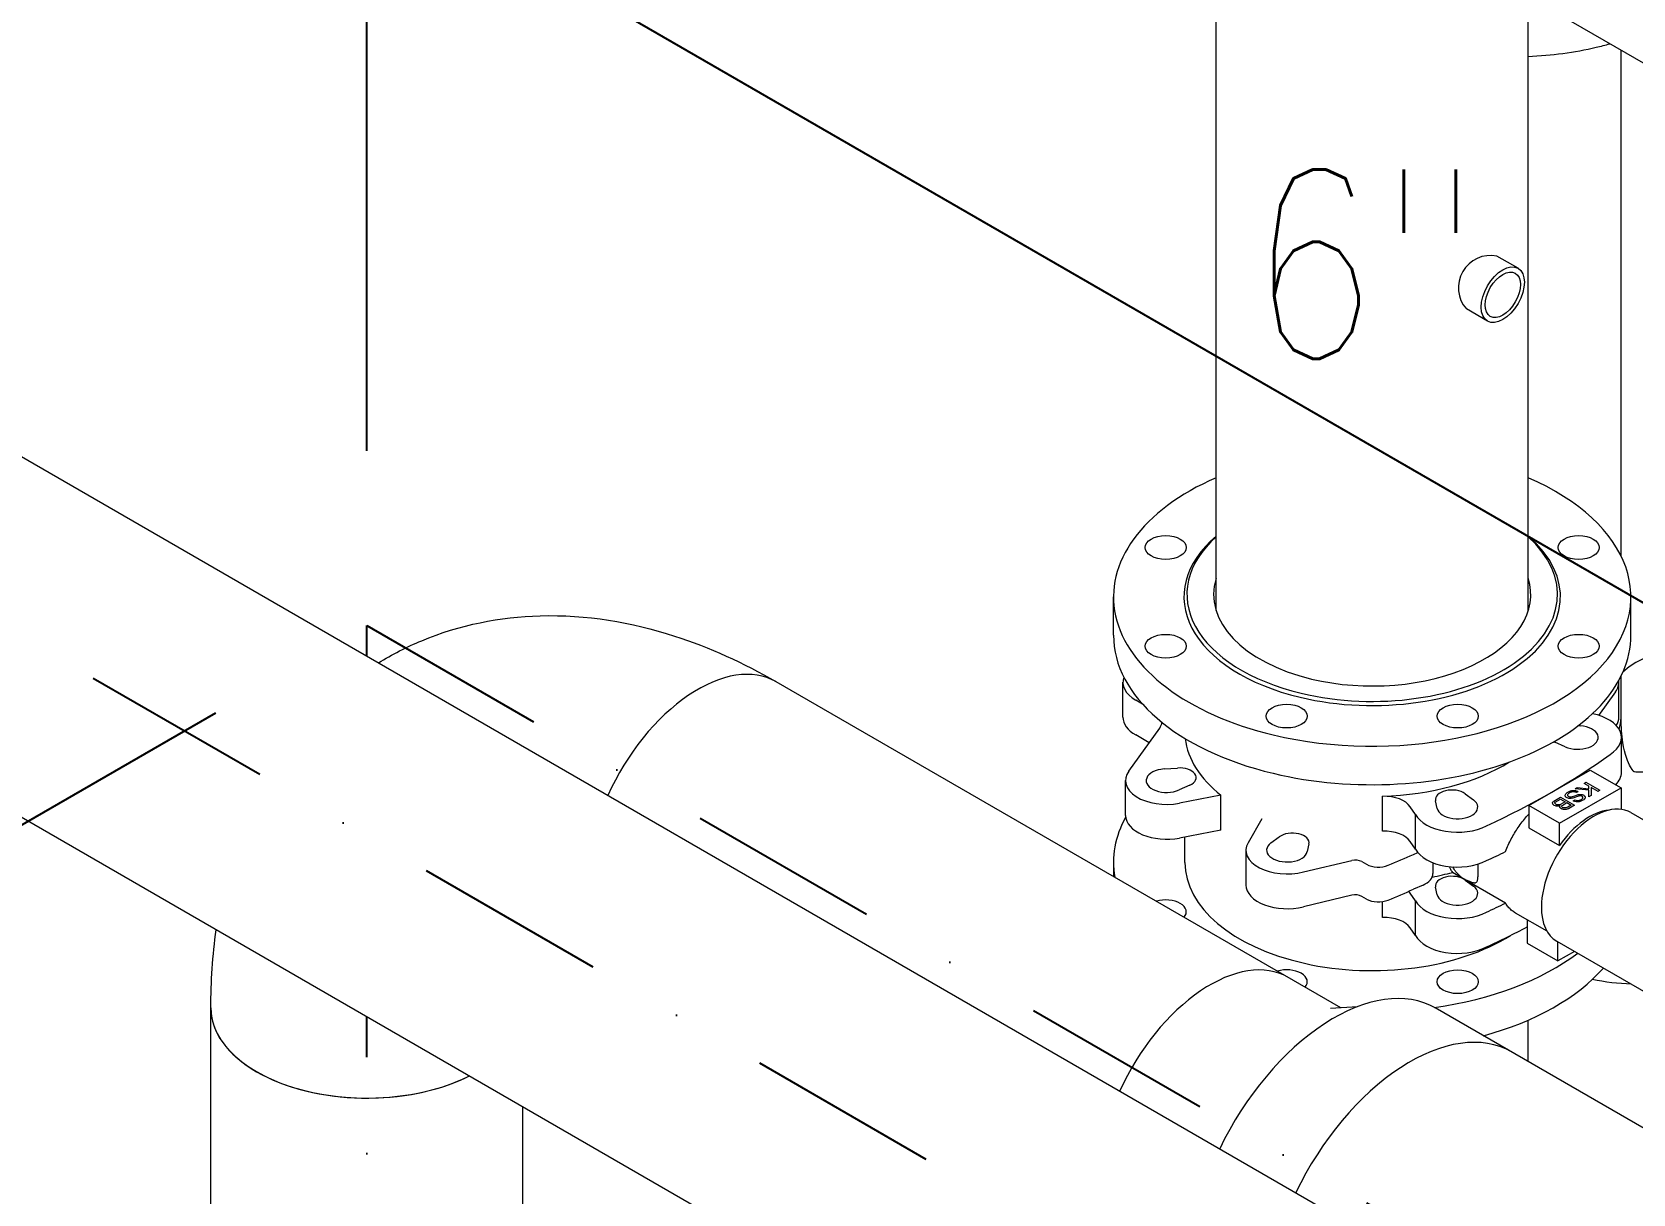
# Model space of a CAD drawing. Header units: millimetres. Extents: x -312439 to 477422, y -331570 to 212570.
# Drawn here: x 345386 to 346443, y 171800 to 172567 of the extents above; entities that cross this region are included whole.
import ezdxf

# ---------------------------------------------------------------- set-up
doc = ezdxf.new("R2010")
doc.units = ezdxf.units.MM
doc.linetypes.add('DASHDOT', pattern=[25.4, 12.7, -6.35, 0, -6.35])
doc.layers.add('ARCONDTEXTO', color=4, linetype='Continuous')
doc.styles.add('ROMAND', font='ROMAND.SHX')
doc.styles.add('ROMANS', font='romans.shx', dxfattribs={"height": 187.5})
doc.dimstyles.new('1-50 (MILIMETRO)', dxfattribs={"dimscale": 0, "dimtxt": 125, "dimasz": 125, "dimexe": 100, "dimexo": 100, "dimgap": 50, "dimtad": 0, "dimdec": 0, "dimzin": 0, "dimdsep": 46, "dimtxsty": 'ROMAND', "dimcen": -390, "dimclrd": 1, "dimclre": 1, "dimclrt": 3, "dimadec": 0, "dimazin": 0, "dimtfac": 1, "dimtdec": 0, "dimtix": 1, "dimtmove": 2, "dimatfit": 2, "dimfxl": 1, "dimtvp": 1, "dimtolj": 1, "dimtzin": 0, "dimarcsym": 0})

# ---------------------------------------------------------------- blocks, each defined once
blk = doc.blocks.new('*D92')
at = {"color": 1, "lineweight": -2, "transparency": 16777216}
for p, q in [((345607.1, 172290.6), (345607.1, 172792.4)), ((348612.8, 170941.5), (345715.4, 172614.4)), ((348721.1, 170492.8), (348721.1, 170994.5))]:
    blk.add_line(p, q, dxfattribs=at)
at = {"color": 1, "transparency": 16777216}
for points in [[(345725.8, 172632.4), (345705, 172596.3), (345607.1, 172676.9)], [(348623.3, 170959.6), (348602.4, 170923.5), (348721.1, 170879)]]:
    blk.add_solid(points, dxfattribs=at)
at = {"layer": 'Defpoints', "color": 0, "transparency": 16777216}
for p in [(345607.1, 172676.9), (345607.1, 172175.2), (348721.1, 170377.3)]:
    blk.add_point(p, dxfattribs=at)
at = {"color": 3, "transparency": 16777216, "insert": (347372.3, 171833.5), "char_height": 125, "attachment_point": 5, "rotation": 330, "style": 'ROMAND'}
blk.add_mtext('\\A1;3596', dxfattribs=at)
blk = doc.blocks.new('*D96')
at = {"color": 1, "lineweight": -2, "transparency": 16777216}
for p, q in [((340982.5, 172444.7), (340982.5, 172743.9)), ((347857.3, 168659.3), (341090.8, 172566)), ((347965.6, 168413.1), (347965.6, 168712.3))]:
    blk.add_line(p, q, dxfattribs=at)
at = {"color": 1, "transparency": 16777216}
for points in [[(341101.2, 172584), (341080.3, 172547.9), (340982.5, 172628.5)], [(347867.7, 168677.3), (347846.9, 168641.2), (347965.6, 168596.8)]]:
    blk.add_solid(points, dxfattribs=at)
at = {"layer": 'Defpoints', "color": 0, "transparency": 16777216}
for p in [(340982.5, 172628.5), (340982.5, 172329.3), (347965.6, 168297.6)]:
    blk.add_point(p, dxfattribs=at)
at = {"color": 3, "transparency": 16777216, "insert": (344536.5, 170720.9), "char_height": 125, "attachment_point": 5, "rotation": 330, "style": 'ROMAND'}
blk.add_mtext('\\A1;8063', dxfattribs=at)
blk = doc.blocks.new('*D26')
at = {"color": 1, "lineweight": -2, "transparency": 16777216}
for p, q in [((345507.1, 172117.4), (345151, 171911.8)), ((345251, 171844.6), (345251, 170794.2)), ((345507.1, 170817), (345151, 170611.4))]:
    blk.add_line(p, q, dxfattribs=at)
at = {"color": 1, "transparency": 16777216}
for points in [[(345230.2, 171844.6), (345271.9, 171844.6), (345251, 171969.6)], [(345230.2, 170794.2), (345271.9, 170794.2), (345251, 170669.2)]]:
    blk.add_solid(points, dxfattribs=at)
at = {"layer": 'Defpoints', "color": 0, "transparency": 16777216}
for p in [(345607.1, 172175.2), (345607.1, 170874.8), (345251, 170669.2)]:
    blk.add_point(p, dxfattribs=at)
at = {"color": 3, "transparency": 16777216, "insert": (345126, 171319.4), "char_height": 125, "attachment_point": 5, "rotation": 90, "style": 'ROMAND'}
blk.add_mtext('\\A1;1300', dxfattribs=at)
blk = doc.blocks.new('*D59')
at = {"color": 1, "lineweight": -2, "transparency": 16777216}
for p, q in [((346365.4, 173980), (346365.4, 174553.6)), ((346473.6, 174375.6), (349813.4, 172447.4)), ((349921.6, 171926.8), (349921.6, 172500.4))]:
    blk.add_line(p, q, dxfattribs=at)
at = {"color": 1, "transparency": 16777216}
for points in [[(346484.1, 174393.6), (346463.2, 174357.6), (346365.4, 174438.1)], [(349823.8, 172465.4), (349803, 172429.4), (349921.6, 172384.9)]]:
    blk.add_solid(points, dxfattribs=at)
at = {"layer": 'Defpoints', "color": 0, "transparency": 16777216}
for p in [(346365.4, 173864.5), (349921.6, 172384.9), (349921.6, 171811.3)]:
    blk.add_point(p, dxfattribs=at)
at = {"color": 3, "transparency": 16777216, "insert": (348206, 173519.8), "char_height": 125, "attachment_point": 5, "rotation": 330, "style": 'ROMAND'}
blk.add_mtext('\\A1;4106', dxfattribs=at)

msp = doc.modelspace()

# ---------------------------------------------------------------- linework, layer by layer
at = {"color": 5, "linetype": 'Continuous', "lineweight": 0, "extrusion": (4.44089e-16, 0.816497, 0.57735)}
for p, q in [((349969.926, 170514.467), (345822.552, 172908.954)), ((346167.97, 172185.074), (346167.97, 172709.528)), ((346374.094, 172185.074), (346374.094, 172590.521)), ((346435.388, 172221.117), (346435.388, 172555.134)), ((344984.877, 172514.235), (347569.913, 171021.764)), ((344881.815, 172335.726), (347466.851, 170843.255)), ((346100.18, 172168.776), (346100.18, 172194.176)), ((346441.884, 172168.776), (346441.884, 172194.176)), ((345877.296, 172138.187), (346249.997, 171923.008)), ((346106.418, 172114.747), (346106.418, 172137.747)), ((346433.923, 172114.747), (346433.923, 172137.747)), ((346435.388, 172114.3), (346435.388, 172141.834)), ((346119.334, 172123.395), (346114.863, 172125.977)), ((346431.683, 172131.517), (346420.556, 172115.926)), ((346110.381, 172079.034), (346130.746, 172107.573)), ((346123.789, 172097.823), (346114.863, 172102.977)), ((346407.099, 172109.121), (346408.464, 172109.023)), ((346398.526, 172095.172), (346391.547, 172098.316)), ((346435.649, 172078.3), (346435.649, 172101.3)), ((346133.6, 172080.523), (346142.387, 172081.149)), ((346108.141, 172049.804), (346108.141, 172072.804)), ((346374.48, 172056.357), (346415.075, 172079.795)), ((346411.012, 172071.036), (346412.177, 172071.709)), ((346414.119, 172069.243), (346411.012, 172071.036)), ((346412.177, 172071.709), (346421.411, 172066.427)), ((346415.075, 172079.795), (346435.373, 172068.076)), ((346150.517, 172069.816), (346143.538, 172066.672)), ((346171.136, 172063.155), (346143.739, 172057.94)), ((346171.136, 172040.155), (346171.136, 172063.155)), ((346277.86, 172039.467), (346277.86, 172062.467)), ((346332.45, 172064.196), (346337.896, 172060.167)), ((346390.904, 172059.327), (346395.478, 172061.968)), ((346392.242, 172058.904), (346395.306, 172060.673)), ((346394.778, 172044.638), (346435.373, 172068.076)), ((346395.306, 172060.673), (346398.499, 172058.879)), ((346395.478, 172061.968), (346404.712, 172056.687)), ((346398.477, 172063.158), (346398.585, 172063.619)), ((346398.499, 172062.672), (346398.477, 172063.158)), ((346398.671, 172062.373), (346398.499, 172062.672)), ((346398.585, 172063.619), (346398.822, 172064.03)), ((346398.995, 172061.987), (346398.671, 172062.373)), ((346398.822, 172064.03), (346399.038, 172064.304)), ((346399.318, 172061.726), (346398.995, 172061.987)), ((346399.038, 172064.304), (346399.318, 172064.566)), ((346399.318, 172064.566), (346399.836, 172064.989)), ((346399.75, 172061.477), (346399.318, 172061.726)), ((346400.483, 172061.227), (346399.75, 172061.477)), ((346399.836, 172064.989), (346400.613, 172065.438)), ((346400.095, 172063.495), (346400.052, 172063.37)), ((346400.052, 172063.37), (346400.052, 172063.071)), ((346400.052, 172063.071), (346400.181, 172062.797)), ((346400.225, 172063.769), (346400.095, 172063.495)), ((346400.181, 172062.797), (346400.44, 172062.498)), ((346400.44, 172064.043), (346400.225, 172063.769)), ((346400.742, 172064.317), (346400.44, 172064.043)), ((346400.44, 172062.498), (346400.893, 172062.261)), ((346400.958, 172061.103), (346400.483, 172061.227)), ((346400.613, 172065.438), (346401.066, 172065.674)), ((346401.131, 172064.591), (346400.742, 172064.317)), ((346400.893, 172062.261), (346401.303, 172062.124)), ((346401.713, 172061.041), (346400.958, 172061.103)), ((346401.066, 172065.674), (346401.541, 172065.874)), ((346401.346, 172064.715), (346401.131, 172064.591)), ((346401.303, 172062.124), (346401.735, 172062.075)), ((346401.864, 172064.964), (346401.346, 172064.715)), ((346401.541, 172065.874), (346402.015, 172066.048)), ((346402.512, 172061.053), (346401.713, 172061.041)), ((346401.735, 172062.075), (346402.209, 172062.099)), ((346402.555, 172065.213), (346401.864, 172064.964)), ((346402.015, 172066.048), (346402.468, 172066.185)), ((346402.209, 172062.099), (346402.749, 172062.187)), ((346402.468, 172066.185), (346402.943, 172066.285)), ((346403.267, 172061.215), (346402.512, 172061.053)), ((346403.202, 172065.388), (346402.555, 172065.213)), ((346402.749, 172062.187), (346403.375, 172062.349)), ((346402.943, 172066.285), (346403.439, 172066.347)), ((346403.849, 172065.438), (346403.202, 172065.388)), ((346403.504, 172061.277), (346403.267, 172061.215)), ((346403.375, 172062.349), (346404.949, 172062.884)), ((346403.439, 172066.347), (346404.108, 172066.359)), ((346407.215, 172062.523), (346403.504, 172061.277)), ((346404.54, 172065.413), (346403.849, 172065.438)), ((346403.849, 172059.484), (346404.971, 172060.131)), ((346404.108, 172066.359), (346404.842, 172066.335)), ((346405.057, 172065.313), (346404.54, 172065.413)), ((346404.842, 172066.335), (346405.359, 172066.235)), ((346404.949, 172062.884), (346407.085, 172063.594)), ((346404.971, 172067.499), (346406.352, 172068.296)), ((346414.205, 172066.552), (346404.971, 172067.499)), ((346404.971, 172060.131), (346405.446, 172059.907)), ((346405.532, 172065.139), (346405.057, 172065.313)), ((346405.359, 172066.235), (346405.834, 172066.11)), ((346405.446, 172059.907), (346405.92, 172059.783)), ((346406.05, 172064.939), (346405.532, 172065.139)), ((346405.834, 172066.11), (346406.309, 172065.936)), ((346405.92, 172059.783), (346406.654, 172059.708)), ((346407.129, 172065.562), (346406.05, 172064.939)), ((346406.309, 172065.936), (346406.74, 172065.737)), ((346406.352, 172068.296), (346414.119, 172067.499)), ((346406.74, 172065.737), (346407.129, 172065.562)), ((346406.999, 172059.708), (346407.56, 172059.783)), ((346407.085, 172063.594), (346407.344, 172063.644)), ((346407.495, 172062.61), (346407.215, 172062.523)), ((346407.344, 172063.644), (346407.841, 172063.731)), ((346408.056, 172062.735), (346407.495, 172062.61)), ((346407.56, 172059.783), (346408.035, 172059.907)), ((346407.841, 172063.731), (346408.337, 172063.769)), ((346408.035, 172059.907), (346408.509, 172060.082)), ((346408.337, 172062.772), (346408.056, 172062.735)), ((346408.337, 172063.769), (346408.596, 172063.769)), ((346408.984, 172062.722), (346408.337, 172062.772)), ((346408.509, 172060.082), (346409.157, 172060.405)), ((346408.596, 172063.769), (346409.286, 172063.694)), ((346409.588, 172062.498), (346408.984, 172062.722)), ((346409.157, 172060.405), (346409.502, 172060.654)), ((346409.286, 172063.694), (346409.718, 172063.594)), ((346409.502, 172060.654), (346409.912, 172061.066)), ((346410.084, 172061.987), (346409.588, 172062.498)), ((346409.718, 172063.594), (346410.365, 172063.345)), ((346410.71, 172060.206), (346409.718, 172059.633)), ((346409.912, 172061.066), (346410.063, 172061.352)), ((346410.063, 172061.352), (346410.127, 172061.663)), ((346410.127, 172061.663), (346410.084, 172061.987)), ((346410.365, 172063.345), (346410.753, 172063.121)), ((346410.861, 172060.343), (346410.71, 172060.206)), ((346410.753, 172063.121), (346411.12, 172062.859)), ((346411.141, 172060.63), (346410.861, 172060.343)), ((346411.12, 172062.859), (346411.379, 172062.585)), ((346411.271, 172060.779), (346411.141, 172060.63)), ((346411.487, 172061.053), (346411.271, 172060.779)), ((346411.379, 172062.585), (346411.551, 172062.311)), ((346411.616, 172061.327), (346411.487, 172061.053)), ((346411.551, 172062.311), (346411.659, 172062.025)), ((346411.702, 172061.626), (346411.616, 172061.327)), ((346411.659, 172062.025), (346411.702, 172061.626)), ((346414.119, 172067.499), (346414.119, 172069.243)), ((346414.205, 172062.217), (346414.205, 172066.552)), ((346415.672, 172063.114), (346414.205, 172062.217)), ((346420.246, 172065.755), (346415.629, 172068.371)), ((346415.629, 172068.371), (346415.672, 172063.114)), ((346421.411, 172066.427), (346420.246, 172065.755)), ((346435.373, 172068.076), (346435.373, 172053.846)), ((346299.706, 172050.556), (346296.105, 172055.554)), ((346299.706, 172027.556), (346299.706, 172050.556)), ((346313.904, 172054.429), (346312.82, 172059.502)), ((346374.48, 172056.357), (346374.48, 172041.641)), ((346394.778, 172044.638), (346374.48, 172056.357)), ((346390.128, 172058.331), (346390.257, 172058.655)), ((346390.128, 172057.982), (346390.128, 172058.331)), ((346390.171, 172057.858), (346390.128, 172057.982)), ((346390.257, 172057.559), (346390.171, 172057.858)), ((346390.257, 172058.655), (346390.473, 172058.929)), ((346390.386, 172057.235), (346390.257, 172057.559)), ((346390.602, 172056.961), (346390.386, 172057.235)), ((346390.473, 172058.929), (346390.732, 172059.178)), ((346391.293, 172056.462), (346390.602, 172056.961)), ((346390.732, 172059.178), (346390.904, 172059.327)), ((346392.069, 172056.114), (346391.293, 172056.462)), ((346391.681, 172058.032), (346391.724, 172058.356)), ((346391.767, 172057.733), (346391.681, 172058.032)), ((346391.724, 172058.356), (346391.94, 172058.63)), ((346392.026, 172057.434), (346391.767, 172057.733)), ((346391.94, 172058.63), (346392.242, 172058.904)), ((346392.371, 172057.185), (346392.026, 172057.434)), ((346392.544, 172055.989), (346392.069, 172056.114)), ((346392.803, 172056.936), (346392.371, 172057.185)), ((346393.019, 172055.914), (346392.544, 172055.989)), ((346393.277, 172056.811), (346392.803, 172056.936)), ((346393.493, 172055.889), (346393.019, 172055.914)), ((346393.666, 172056.736), (346393.277, 172056.811)), ((346394.529, 172055.989), (346393.493, 172055.889)), ((346394.097, 172056.736), (346393.666, 172056.736)), ((346394.529, 172056.786), (346394.097, 172056.736)), ((346394.96, 172056.936), (346394.529, 172056.786)), ((346395.09, 172056.114), (346394.529, 172055.989)), ((346394.874, 172055.64), (346395.003, 172055.964)), ((346394.917, 172055.366), (346394.874, 172055.64)), ((346395.003, 172055.067), (346394.917, 172055.366)), ((346395.435, 172057.11), (346394.96, 172056.936)), ((346395.003, 172055.964), (346395.09, 172056.114)), ((346395.219, 172054.793), (346395.003, 172055.067)), ((346395.478, 172054.544), (346395.219, 172054.793)), ((346398.499, 172058.879), (346395.435, 172057.11)), ((346396.039, 172054.22), (346395.478, 172054.544)), ((346396.471, 172054.021), (346396.039, 172054.22)), ((346396.298, 172055.964), (346396.341, 172056.188)), ((346396.298, 172055.665), (346396.298, 172055.964)), ((346396.471, 172055.366), (346396.298, 172055.665)), ((346396.341, 172056.188), (346396.557, 172056.462)), ((346396.816, 172055.117), (346396.471, 172055.366)), ((346396.945, 172053.896), (346396.471, 172054.021)), ((346396.557, 172056.462), (346396.902, 172056.712)), ((346397.247, 172054.918), (346396.816, 172055.117)), ((346396.902, 172056.712), (346399.534, 172058.281)), ((346397.463, 172053.797), (346396.945, 172053.896)), ((346397.722, 172054.793), (346397.247, 172054.918)), ((346397.981, 172053.747), (346397.463, 172053.797)), ((346398.671, 172054.793), (346397.722, 172054.793)), ((346398.542, 172053.772), (346397.981, 172053.747)), ((346398.628, 172053.772), (346398.542, 172053.772)), ((346399.189, 172053.847), (346398.628, 172053.772)), ((346399.189, 172054.893), (346398.671, 172054.793)), ((346399.62, 172055.042), (346399.189, 172054.893)), ((346399.707, 172053.946), (346399.189, 172053.847)), ((346399.534, 172058.281), (346402.425, 172056.612)), ((346400.095, 172055.217), (346399.62, 172055.042)), ((346400.138, 172054.096), (346399.707, 172053.946)), ((346400.311, 172055.341), (346400.095, 172055.217)), ((346400.57, 172054.295), (346400.138, 172054.096)), ((346402.425, 172056.612), (346400.311, 172055.341)), ((346404.712, 172056.687), (346400.57, 172054.295)), ((346404.065, 172059.359), (346403.849, 172059.484)), ((346404.453, 172059.185), (346404.065, 172059.359)), ((346404.885, 172059.035), (346404.453, 172059.185)), ((346405.661, 172058.836), (346404.885, 172059.035)), ((346406.33, 172058.774), (346405.661, 172058.836)), ((346406.783, 172058.786), (346406.33, 172058.774)), ((346406.654, 172059.708), (346406.999, 172059.708)), ((346407.431, 172058.861), (346406.783, 172058.786)), ((346407.668, 172058.898), (346407.431, 172058.861)), ((346408.121, 172059.01), (346407.668, 172058.898)), ((346408.337, 172059.085), (346408.121, 172059.01)), ((346408.811, 172059.21), (346408.337, 172059.085)), ((346409.243, 172059.409), (346408.811, 172059.21)), ((346409.718, 172059.633), (346409.243, 172059.409)), ((346441.885, 172051.702), (346509.992, 172012.38)), ((346171.136, 172040.155), (346143.739, 172034.94)), ((346198.077, 172047.601), (346189.044, 172031.783)), ((346374.48, 172041.641), (346394.778, 172029.922)), ((346394.778, 172029.922), (346394.778, 172044.638)), ((346147.333, 172018.776), (346147.333, 172035.624)), ((346204.168, 172031.667), (346209.614, 172035.696)), ((346229.244, 172031.002), (346228.16, 172025.929)), ((346299.706, 172027.556), (346296.105, 172032.554)), ((346100.18, 172018.776), (346100.18, 172009.505)), ((346187.68, 172026.882), (346187.68, 172003.882)), ((346225.581, 172012.524), (346257.505, 172020.119)), ((346264.168, 172019.35), (346267.225, 172017.584)), ((346298.256, 172024.077), (346301.159, 172025.355)), ((346311.158, 172018.583), (346311.158, 172011.52)), ((346359.067, 171991.963), (346323.968, 172012.228)), ((346332.45, 172007.196), (346337.896, 172003.167)), ((346257.505, 171997.119), (346225.581, 171989.524)), ((346267.225, 171994.584), (346264.168, 171996.35)), ((346299.706, 171993.556), (346296.105, 171998.554)), ((346304.6, 172003.87), (346298.256, 172001.077)), ((346313.904, 171997.429), (346312.82, 172002.502)), ((346277.86, 171982.467), (346277.86, 171992.935)), ((346299.706, 171970.556), (346299.706, 171993.556)), ((346299.706, 171970.556), (346296.105, 171975.554)), ((346386.472, 171973.386), (346365.671, 171985.396)), ((346373.385, 171980.942), (346373.385, 171965.499)), ((346373.385, 171965.499), (346393.683, 171953.781)), ((346392.895, 171966.849), (346460.577, 171927.773)), ((346393.683, 171953.781), (346393.683, 171966.395)), ((346404.607, 171960.088), (346393.683, 171953.781)), ((345504.075, 171678.274), (345504.075, 171922.708)), ((346243.464, 171922.642), (346261.405, 171923.648)), ((346482.345, 171824.784), (346312.724, 171922.714)), ((346374.094, 171887.282), (346374.094, 171914.702)), ((345710.199, 171678.274), (345710.199, 171857.458))]:
    msp.add_line(p, q, dxfattribs=at)
at = {"color": 6, "linetype": 'DASHDOT', "ltscale": 10, "extrusion": (4.44089e-16, 0.816497, 0.57735)}
msp.add_line((347737.01, 170806.284), (344116.413, 172896.637), dxfattribs=at)
at = {"color": 5, "linetype": 'Continuous', "lineweight": 0, "extrusion": (1.66533e-16, 0.816497, 0.57735)}
for p, q in [((346367.334, 172411.13), (346353.352, 172419.203)), ((346347.187, 172376.235), (346333.228, 172384.294))]:
    msp.add_line(p, q, dxfattribs=at)
at = {"color": 6, "linetype": 'DASHDOT', "ltscale": 10}
for p, q in [((345607.137, 172175.158), (348721.101, 170377.31)), ((345607.137, 172154.973), (345607.137, 172175.158)), ((345607.137, 170873.876), (345607.137, 171916.961))]:
    msp.add_line(p, q, dxfattribs=at)
at = {"color": 5, "linetype": 'Continuous', "lineweight": 0}
msp.add_arc((346349.219, 172398.325), 21.283, 78.801521, 221.198479, dxfattribs=at)
for centre, major_axis, ratio, start_param, end_param in [((346365.394, 172631.9), (140.233, 0), 0.57735027, 4.77447272, 5.10432908), ((346365.394, 172631.9), (140.233, 0), 0.57735027, 5.10432908, 5.17468064), ((346271.032, 172194.176), (-170.852, 0), 0.57735027, 5.35992847, 7.46128255), ((346271.032, 172194.176), (-170.852, 0), 0.57735027, 1.17809725, 4.06484949), ((346271.032, 172194.176), (-124.312, 0), 0.57735027, 5.68982069, 7.46128255), ((346271.032, 172195.776), (122.352, 0), 0.57735027, 2.57241108, 4.3196899), ((346271.032, 172194.176), (-124.312, 0), 0.57735027, 1.17809725, 3.73495727), ((346271.032, 172195.776), (122.352, 0), 0.57735027, 4.3196899, 6.85236688), ((346271.032, 172195.776), (104.716, 0), 0.57735027, 2.96365333, 4.3196899), ((346271.032, 172195.776), (104.716, 0), 0.57735027, 4.3196899, 6.46112463), ((346271.032, 172168.776), (170.852, 0), 0.57735027, 3.14159265, 4.3196899), ((346271.032, 172168.776), (170.852, 0), 0.57735027, 4.3196899, 6.28318531), ((346515.259, 172029.375), (70.117, -121.446), 0.57735027, 1.20052638, 3.27143789), ((345825.765, 172048.933), (-51.531, -89.255), 0.57735027, 3.14159265, 4.8828259), ((346135.25, 172137.747), (-28.832, 0), 0.57735027, 6.07800001, 7.06858347), ((346406.814, 172137.747), (27.109, 0), 0.57735027, 5.87376873, 6.35596808), ((346135.25, 172114.747), (-28.832, 0), 0.57735027, 0, 0.78539816), ((346406.843, 172101.3), (28.806, 0), 0.57735027, 5.55071488, 7.51444614), ((346406.814, 172114.747), (27.109, 0), 0.57735027, 5.92209885, 6.28318531), ((346365.394, 172114.3), (69.994, 0), 0.57735027, 6.09260914, 6.28318531), ((346113.76, 172111.614), (18.371, 0), 0.57735027, 5.89239761, 6.25776112), ((346406.814, 172101.304), (13.472, 0), 0.57735027, 4.04975631, 7.73121456), ((346271.032, 172105.276), (-123.699, 0), 0.57735027, 0.06591002, 0.63077855), ((346398.328, 172103.333), (-11.023, 0), 0.57735027, 0.84771051, 0.90816366), ((346143.736, 172074.833), (11.023, 0), 0.57735027, 5.37502007, 7.97674713), ((346271.032, 172133.776), (123.699, 0), 0.57735027, 4.76761506, 5.53401992), ((346021.617, 172277.776), (520.517, 0), 0.57735027, 5.38654819, 5.60902609), ((346135.25, 172072.804), (-27.109, 0), 0.57735027, 5.87376873, 8.17248894), ((346135.25, 172072.804), (-13.472, 0), 0.57735027, 4.83515448, 8.51661272), ((346406.843, 172078.3), (28.806, 0), 0.57735027, 5.7666453, 6.28318531), ((346278.874, 172051.876), (-18.371, 0), 0.57735027, 3.49571793, 4.76761506), ((346323.76, 172060.281), (11.023, 0), 0.57735027, 0.66263109, 3.26435815), ((346327.275, 172055.382), (-13.472, 0), 0.57735027, 0.1227655, 3.80422374), ((346135.25, 172049.804), (-27.109, 0), 0.57735027, 0, 1.88930363), ((346327.281, 172055.365), (-28.806, 0), 0.57735027, 0.29334342, 2.30326676), ((346417.39, 172009.276), (-24.495, -42.426), 0.57735027, 3.14159265, 5.49778714), ((346414.528, 172010.928), (23.27, 40.305), 0.57735027, 0.38720776, 1.42907029), ((346271.032, 172018.776), (170.852, 0), 0.57735027, 2.83373505, 3.24063352), ((346218.304, 172031.781), (11.023, 0), 0.57735027, 6.16041823, 8.76214529), ((346278.874, 172028.876), (-18.371, 0), 0.57735027, 3.49571793, 4.76761506), ((346214.789, 172026.882), (27.109, 0), 0.57735027, 2.82308535, 5.12180556), ((346214.789, 172026.882), (-13.472, 0), 0.57735027, 5.62055264, 9.30201088), ((346271.032, 172018.776), (-123.699, 0), 0.57735027, 0, 2.40038288), ((346259.838, 172016.85), (6.124, 0), 0.57735027, 0.78539816, 1.96158402), ((346275.019, 172022.084), (11.023, 0), 0.57735027, 3.92699082, 5.35442967), ((345982.755, 172260.82), (517.381, 0), 0.57735027, 5.3282352, 5.36820235), ((346327.281, 172032.365), (-28.806, 0), 0.57735027, 0.29334342, 2.30326676), ((346021.617, 172254.776), (520.517, 0), 0.57735027, 5.38654819, 5.41773628), ((346294.495, 172011.52), (16.663, 0), 0.57735027, 5.36396925, 6.28318531), ((346271.032, 172076.776), (123.699, 0), 0.57735027, 5.03823356, 5.15460219), ((346323.76, 172003.281), (11.023, 0), 0.57735027, 0.66263109, 3.26435815), ((346122.521, 172179.518), (233.085, -175.431), 0.1043952, 5.90574205, 5.96190086), ((346214.789, 172003.882), (-27.109, 0), 0.57735027, 0, 1.98021291), ((346259.838, 171993.85), (-6.124, 0), 0.57735027, 3.92699082, 5.10317667), ((345982.755, 172237.82), (-517.381, 0), 0.57735027, 2.18664254, 2.22660969), ((346278.874, 171994.876), (-18.371, 0), 0.57735027, 3.49571793, 3.61716538), ((346327.275, 171998.382), (-13.472, 0), 0.57735027, 0.1227655, 3.80422374), ((346134.684, 171986.169), (13.595, 0), 0.57735027, 5.81060442, 8.32656252), ((346275.019, 171999.084), (-11.023, 0), 0.57735027, 0.78539816, 2.21283701), ((346327.281, 171998.365), (-28.806, 0), 0.57735027, 0.29334342, 2.30326676), ((346021.617, 172220.776), (520.517, 0), 0.57735027, 5.38654819, 5.41773628), ((346417.39, 172009.276), (-24.495, -42.426), 0.57735027, 5.49778714, 6.28318531), ((346278.874, 171971.876), (-18.371, 0), 0.57735027, 3.49571793, 4.76761506), ((346021.617, 172197.776), (520.517, 0), 0.57735027, 5.38654819, 5.45444746), ((346327.281, 171975.365), (-28.806, 0), 0.57735027, 0.29334342, 2.30326676), ((346271.032, 172018.776), (170.852, 0), 0.57735027, 4.95549547, 5.63029976), ((346163.886, 171853.719), (-51.531, -89.255), 0.57735027, 3.14159265, 4.8828259), ((346214.555, 171940.055), (13.595, 0), 0.57735027, 5.81060442, 8.32656252), ((346271.032, 171993.376), (-170.852, 0), 0.57735027, 2.01566909, 2.67581256), ((346245.639, 171806.519), (-67.085, -116.195), 0.57735027, 3.14159265, 4.84304732), ((345607.137, 171922.708), (103.062, 0), 0.57735027, 3.14159265, 5.42943788), ((345607.137, 171922.708), (-103.062, 0), 0.57735027, 0, 0.78539816), ((346295.868, 171777.519), (-67.085, -116.195), 0.57735027, 3.14159265, 4.84304732), ((345607.137, 171922.708), (-103.062, 0), 0.57735027, 0.78539816, 2.28784522)]:
    msp.add_ellipse(centre, major_axis=major_axis, ratio=ratio, start_param=start_param, end_param=end_param, dxfattribs=at)
for centre, major_axis in [((346357.26, 172393.682), (-10.074, -17.448)), ((346357.26, 172393.682), (-8.236, -14.266)), ((346134.684, 172226.783), (-13.595, 0)), ((346407.38, 172226.783), (-13.595, 0)), ((346134.684, 172161.569), (-13.595, 0)), ((346407.38, 172161.569), (-13.595, 0)), ((346214.555, 172115.455), (-13.595, 0)), ((346327.509, 172115.455), (-13.595, 0)), ((346327.509, 171940.055), (13.595, 0))]:
    msp.add_ellipse(centre, major_axis=major_axis, ratio=0.57735027, dxfattribs=at)
for points, knots in [([(345614.742, 172150.582), (345623.884, 172156.203), (345633.474, 172161.109), (345668.406, 172175.694), (345695.201, 172180.985), (345751.995, 172182.538), (345781.828, 172177.457), (345833.465, 172160.823), (345855.839, 172150.576), (345877.296, 172138.187)], [3.911018102, 3.911018102, 3.911018102, 3.911018102, 4.00120974, 4.00120974, 4.22996777, 4.22996777, 4.4948589, 4.4948589, 4.71238898, 4.71238898, 4.71238898, 4.71238898]), ([(346478.877, 172089.192), (346470.97, 172084.627), (346463.87, 172081.701), (346452.811, 172078.538), (346448.88, 172078.259), (346443.848, 172078.461), (346443.887, 172078.787), (346443.871, 172078.797), (346443.258, 172078.874), (346439.992, 172084.682), (346437.845, 172090.036), (346435.838, 172102.7), (346435.388, 172108.161), (346435.388, 172114.3)], [1.57079633, 1.57079633, 1.57079633, 1.57079633, 1.81792283, 1.81792283, 2.06181007, 2.06181007, 2.37173543, 2.37173543, 2.68589469, 2.68589469, 2.97542219, 2.97542219, 3.14159265, 3.14159265, 3.14159265, 3.14159265]), ([(346359.067, 172025.963), (346359.22, 172026.366), (346359.378, 172026.769), (346360.098, 172028.559), (346360.705, 172029.938), (346362.003, 172032.659), (346362.693, 172033.999), (346364.139, 172036.619), (346364.895, 172037.898), (346366.447, 172040.374), (346367.272, 172041.613), (346369.004, 172044.067), (346369.913, 172045.282), (346371.799, 172047.662), (346372.777, 172048.828), (346374.013, 172050.219), (346374.246, 172050.478), (346374.48, 172050.734)], [16.86611806, 16.86611806, 16.86611806, 16.86611806, 17.90289885, 17.90289885, 21.48347862, 21.48347862, 25.06405839, 25.06405839, 28.64463816, 28.64463816, 32.22521015, 32.22521015, 35.80578215, 35.80578215, 39.38635414, 39.38635414, 40.21192165, 40.21192165, 40.21192165, 40.21192165]), ([(346340.743, 172017.662), (346340.744, 172016.921), (346340.745, 172016.207), (346340.745, 172015.527), (346340.745, 172014.314), (346340.744, 172013.113), (346340.725, 172010.857), (346340.706, 172009.803), (346340.62, 172008.413), (346340.582, 172007.982), (346340.472, 172007.196), (346340.402, 172006.84), (346340.211, 172006.218), (346340.092, 172005.951), (346339.778, 172005.524), (346339.584, 172005.362), (346339.197, 172005.224), (346339.046, 172005.195), (346338.698, 172005.189), (346338.503, 172005.211), (346338.163, 172005.292), (346338.032, 172005.331), (346337.896, 172005.38)], [-2.04042132, -2.04042132, -2.04042132, -2.04042132, 0, 0, 0, 3.63980267, 3.63980267, 7.27960534, 7.27960534, 9.09950667, 9.09950667, 10.919408, 10.919408, 12.73930934, 12.73930934, 14.55921067, 14.55921067, 15.49032088, 15.49032088, 16.42143109, 16.42143109, 16.95687667, 16.95687667, 16.95687667, 16.95687667]), ([(346321.756, 172016.043), (346322.041, 172015.439), (346322.347, 172014.848), (346323.075, 172013.567), (346323.508, 172012.885), (346323.968, 172012.228)], [12.42205879, 12.42205879, 12.42205879, 12.42205879, 14.47539289, 14.47539289, 16.98652366, 16.98652366, 16.98652366, 16.98652366]), ([(346332.45, 172007.468), (346332.413, 172007.483), (346332.376, 172007.498), (346332.093, 172007.621), (346331.827, 172007.757), (346331.28, 172008.073), (346330.986, 172008.26), (346330.375, 172008.684), (346330.058, 172008.92), (346329.428, 172009.423), (346329.113, 172009.691), (346328.507, 172010.237), (346328.216, 172010.516), (346327.654, 172011.08), (346327.378, 172011.374), (346326.852, 172011.965), (346326.602, 172012.262), (346325.885, 172013.159), (346325.452, 172013.766), (346324.755, 172014.86), (346324.475, 172015.34), (346324.217, 172015.828)], [19.08025865, 19.08025865, 19.08025865, 19.08025865, 19.22379089, 19.22379089, 20.17147234, 20.17147234, 21.11915379, 21.11915379, 22.06683524, 22.06683524, 23.01451669, 23.01451669, 23.96219814, 23.96219814, 24.9859948, 24.9859948, 26.00979146, 26.00979146, 28.05738477, 28.05738477, 29.62213434, 29.62213434, 29.62213434, 29.62213434]), ([(346365.671, 171985.396), (346364.895, 171985.844), (346364.139, 171986.36), (346362.693, 171987.526), (346362.003, 171988.176), (346360.705, 171989.605), (346360.098, 171990.383), (346359.378, 171991.464), (346359.22, 171991.711), (346359.067, 171991.963)], [200.51221831, 200.51221831, 200.51221831, 200.51221831, 204.09279808, 204.09279808, 207.67337785, 207.67337785, 211.25395762, 211.25395762, 212.29073841, 212.29073841, 212.29073841, 212.29073841])]:
    msp.add_open_spline(points, degree=3, knots=knots, dxfattribs=at)
for points in [[(345504.075, 171922.708), (345504.075, 171940.106), (345505.22, 171957.363), (345507.679, 171974.383)], [(346442.113, 171938.433), (346433.526, 171938.72), (346424.884, 171939.709), (346416.324, 171941.476)]]:
    msp.add_open_spline(points, degree=3, dxfattribs=at)

# ---------------------------------------------------------------- texts
at = {"layer": 'ARCONDTEXTO', "linetype": 'Continuous', "lineweight": -3, "style": 'ROMANS', "width": 0.8}
msp.add_text('6"', height=125, dxfattribs=at).set_placement((346189.044, 172351.317))

# ---------------------------------------------------------------- dimensions: what is measured, and where the dimension line sits
for p1, p2, distance, picture, middle in [((346365.394, 173864.522), (349921.625, 171811.331), 496.727, '*D59', (348206.009, 173519.751)), ((347965.562, 168297.588), (340982.504, 172329.258), -259.116, '*D96', (344536.533, 170720.878)), ((345607.137, 172175.158), (345607.137, 170874.769), -356.11, '*D26', (345126.027, 171319.363))]:
    dim = msp.add_aligned_dim(p1=p1, p2=p2, distance=distance, dimstyle='1-50 (MILIMETRO)', override={"dimscale": 1})
    dim.commit()
    dim.dimension.update_dxf_attribs({"geometry": picture, "text_midpoint": middle})
dim = msp.add_linear_dim(base=(345607.137, 172676.888), p1=(348721.101, 170377.31), p2=(345607.137, 172175.158), angle=150, dimstyle='1-50 (MILIMETRO)', override={"dimscale": 1})
dim.commit()
dim.dimension.update_dxf_attribs({"geometry": '*D92', "text_midpoint": (347372.287, 171833.453), "dimtype": 161})

doc.saveas('drawing.dxf')
